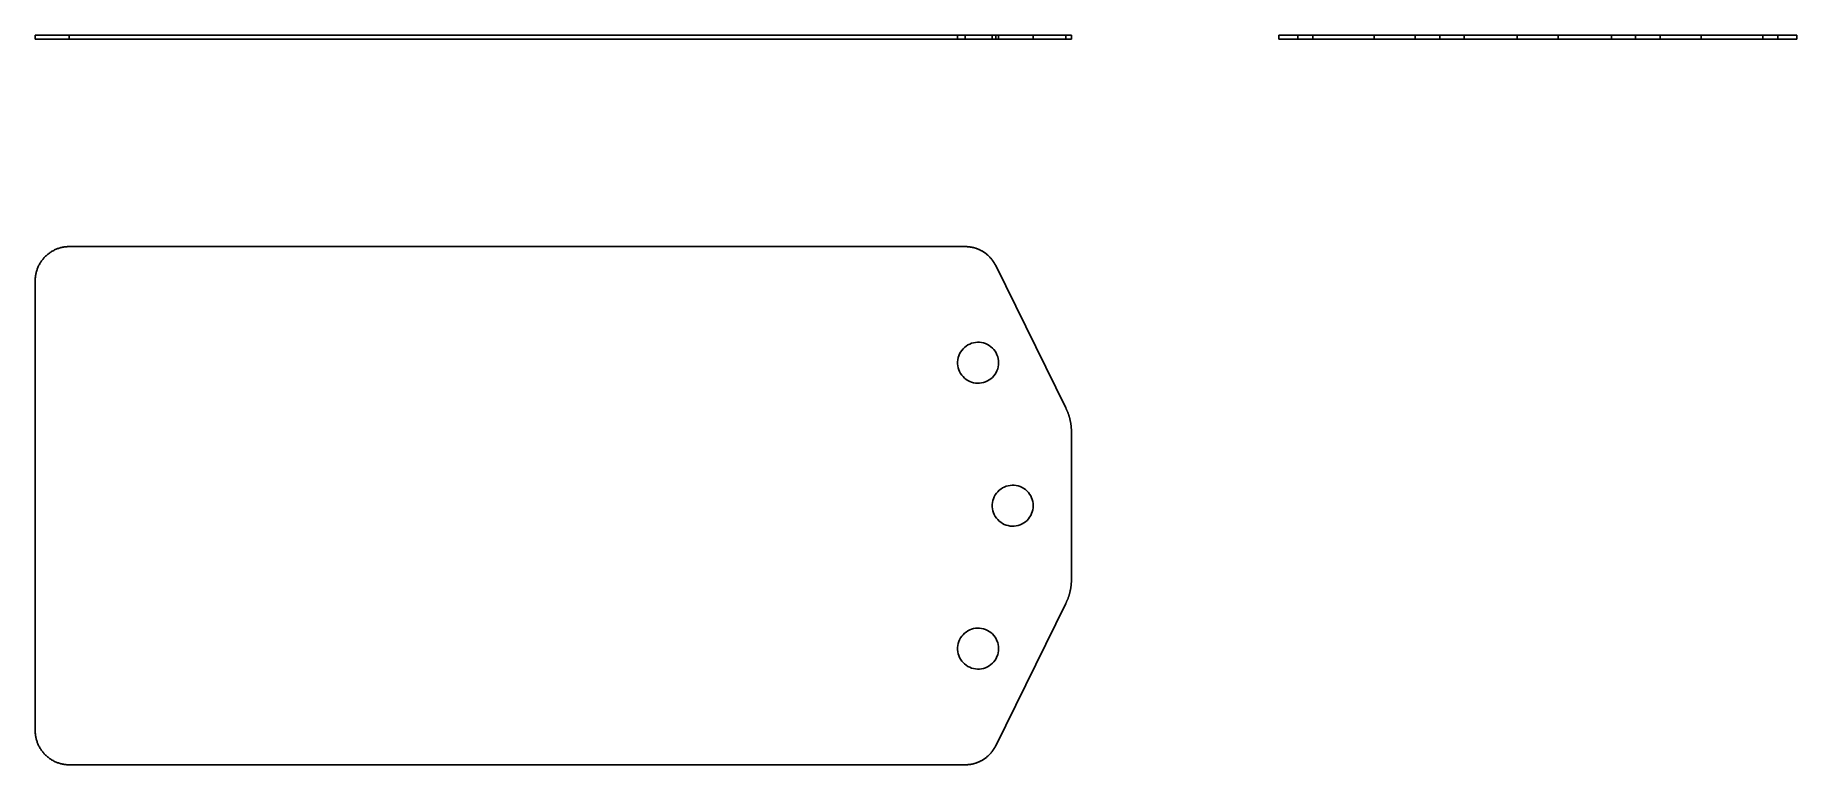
# Model space of a CAD drawing. Extents: x 0 to 2.51, y 0 to 1.04.
import ezdxf

# ---------------------------------------------------------------- set-up
doc = ezdxf.new("R2010")
doc.units = 0
doc.linetypes.add('HIDDEN', pattern=[0.073852, 0.049259, -0.024593])
for name, color, linetype in [('FRONT', 7, 'CONTINUOUS'), ('FRONT_HID', 7, 'HIDDEN'), ('LEFT', 7, 'CONTINUOUS'), ('LEFT_HID', 7, 'HIDDEN'), ('TOP', 7, 'CONTINUOUS')]:
    doc.layers.add(name, color=color, linetype=linetype)

msp = doc.modelspace()

# ---------------------------------------------------------------- linework, layer by layer
at = {"layer": 'FRONT'}
for p, q in [((0, 1.033924), (0, 1.039754)), ((0.048587, 1.039754), (0, 1.039754)), ((0.048587, 1.033924), (0, 1.033924)), ((1.325563, 1.039754), (0.048587, 1.039754)), ((0.048587, 1.033924), (0.048587, 1.039754)), ((1.325563, 1.033924), (0.048587, 1.033924)), ((1.36915, 1.039754), (1.325563, 1.039754)), ((1.325563, 1.033924), (1.325563, 1.039754)), ((1.36915, 1.033924), (1.325563, 1.033924)), ((1.469035, 1.039754), (1.36915, 1.039754)), ((1.36915, 1.033924), (1.36915, 1.039754)), ((1.469035, 1.033924), (1.36915, 1.033924)), ((1.477034, 1.039754), (1.469035, 1.039754)), ((1.469035, 1.033924), (1.469035, 1.039754)), ((1.477034, 1.033924), (1.469035, 1.033924)), ((1.477034, 1.033924), (1.477034, 1.039754)), ((1.477034, 1.033924), (1.477034, 1.039754))]:
    msp.add_line(p, q, dxfattribs=at)
at = {"layer": 'FRONT_HID', "linetype": 'HIDDEN'}
for p, q in [((1.373201, 1.039754), (1.3148, 1.039754)), ((1.3148, 1.039754), (1.373201, 1.039754)), ((1.373201, 1.039754), (1.3148, 1.039754)), ((1.3148, 1.039754), (1.373201, 1.039754)), ((1.3148, 1.039754), (1.3148, 1.033924)), ((1.3148, 1.039754), (1.3148, 1.033924)), ((1.373201, 1.033924), (1.3148, 1.033924)), ((1.3148, 1.033924), (1.373201, 1.033924)), ((1.373201, 1.033924), (1.3148, 1.033924)), ((1.3148, 1.033924), (1.373201, 1.033924)), ((1.422529, 1.039754), (1.364128, 1.039754)), ((1.364128, 1.039754), (1.422529, 1.039754)), ((1.364128, 1.039754), (1.364128, 1.033924)), ((1.422529, 1.033924), (1.364128, 1.033924)), ((1.364128, 1.033924), (1.422529, 1.033924)), ((1.373201, 1.033924), (1.373201, 1.039754)), ((1.373201, 1.033924), (1.373201, 1.039754)), ((1.422529, 1.033924), (1.422529, 1.039754))]:
    msp.add_line(p, q, dxfattribs=at)
at = {"layer": 'LEFT'}
for p, q in [((1.772441, 1.033924), (1.772441, 1.039754)), ((1.772441, 1.039754), (1.821027, 1.039754)), ((1.772441, 1.033924), (1.821027, 1.033924)), ((1.821027, 1.039754), (2.141699, 1.039754)), ((1.821027, 1.033924), (1.821027, 1.039754)), ((1.821027, 1.033924), (2.141699, 1.033924)), ((2.141699, 1.039754), (2.462371, 1.039754)), ((2.141699, 1.033924), (2.462371, 1.033924)), ((2.462371, 1.039754), (2.510958, 1.039754)), ((2.462371, 1.033924), (2.462371, 1.039754)), ((2.462371, 1.033924), (2.510958, 1.033924)), ((2.510958, 1.033924), (2.510958, 1.039754))]:
    msp.add_line(p, q, dxfattribs=at)
at = {"layer": 'LEFT_HID', "linetype": 'HIDDEN'}
for p, q in [((1.79956, 1.039754), (1.772441, 1.039754)), ((1.79956, 1.033924), (1.772441, 1.033924)), ((2.002371, 1.039754), (1.79956, 1.039754)), ((1.79956, 1.033924), (1.79956, 1.039754)), ((2.002371, 1.033924), (1.79956, 1.033924)), ((1.937949, 1.039754), (1.908748, 1.039754)), ((1.908748, 1.039754), (1.967149, 1.039754)), ((1.908748, 1.039754), (1.908748, 1.033924)), ((1.937949, 1.033924), (1.908748, 1.033924)), ((1.908748, 1.033924), (1.967149, 1.033924)), ((1.967149, 1.039754), (1.937949, 1.039754)), ((1.967149, 1.033924), (1.937949, 1.033924)), ((1.967149, 1.039754), (1.967149, 1.033924)), ((2.036718, 1.039754), (2.002371, 1.039754)), ((2.002371, 1.033924), (2.002371, 1.039754)), ((2.036718, 1.033924), (2.002371, 1.033924)), ((2.141699, 1.039754), (2.036718, 1.039754)), ((2.036718, 1.033924), (2.036718, 1.039754)), ((2.141699, 1.033924), (2.036718, 1.033924)), ((2.141699, 1.039754), (2.112498, 1.039754)), ((2.112498, 1.039754), (2.1709, 1.039754)), ((2.112498, 1.039754), (2.112498, 1.033924)), ((2.141699, 1.033924), (2.112498, 1.033924)), ((2.112498, 1.033924), (2.1709, 1.033924)), ((2.24668, 1.039754), (2.141699, 1.039754)), ((2.1709, 1.039754), (2.141699, 1.039754)), ((2.24668, 1.033924), (2.141699, 1.033924)), ((2.1709, 1.033924), (2.141699, 1.033924)), ((2.1709, 1.039754), (2.1709, 1.033924)), ((2.281027, 1.039754), (2.24668, 1.039754)), ((2.24668, 1.033924), (2.24668, 1.039754)), ((2.281027, 1.033924), (2.24668, 1.033924)), ((2.483838, 1.039754), (2.281027, 1.039754)), ((2.281027, 1.033924), (2.281027, 1.039754)), ((2.483838, 1.033924), (2.281027, 1.033924)), ((2.345449, 1.039754), (2.316249, 1.039754)), ((2.316249, 1.039754), (2.37465, 1.039754)), ((2.316249, 1.039754), (2.316249, 1.033924)), ((2.345449, 1.033924), (2.316249, 1.033924)), ((2.316249, 1.033924), (2.37465, 1.033924)), ((2.37465, 1.039754), (2.345449, 1.039754)), ((2.37465, 1.033924), (2.345449, 1.033924)), ((2.37465, 1.039754), (2.37465, 1.033924)), ((2.510958, 1.039754), (2.483838, 1.039754)), ((2.483838, 1.033924), (2.483838, 1.039754)), ((2.510958, 1.033924), (2.483838, 1.033924))]:
    msp.add_line(p, q, dxfattribs=at)
at = {"layer": 'TOP'}
for p, q in [((0.01925, 0.72866), (0.018293, 0.727917)), ((0.020224, 0.72938), (0.01925, 0.72866)), ((0.021217, 0.730074), (0.020224, 0.72938)), ((0.022226, 0.730744), (0.021217, 0.730074)), ((0.023252, 0.731389), (0.022226, 0.730744)), ((0.024293, 0.732008), (0.023252, 0.731389)), ((0.02535, 0.7326), (0.024293, 0.732008)), ((0.026421, 0.733166), (0.02535, 0.7326)), ((0.027506, 0.733705), (0.026421, 0.733166)), ((0.028604, 0.734217), (0.027506, 0.733705)), ((0.029714, 0.734702), (0.028604, 0.734217)), ((0.030836, 0.735158), (0.029714, 0.734702)), ((0.031969, 0.735587), (0.030836, 0.735158)), ((0.033112, 0.735987), (0.031969, 0.735587)), ((0.034265, 0.736358), (0.033112, 0.735987)), ((0.035427, 0.736701), (0.034265, 0.736358)), ((0.036598, 0.737014), (0.035427, 0.736701)), ((0.037775, 0.737299), (0.036598, 0.737014)), ((0.038959, 0.737554), (0.037775, 0.737299)), ((0.04015, 0.737779), (0.038959, 0.737554)), ((0.041345, 0.737974), (0.04015, 0.737779)), ((0.042545, 0.73814), (0.041345, 0.737974)), ((0.043749, 0.738275), (0.042545, 0.73814)), ((0.044956, 0.738381), (0.043749, 0.738275)), ((0.046165, 0.738457), (0.044956, 0.738381)), ((0.047375, 0.738502), (0.046165, 0.738457)), ((0.048587, 0.738517), (0.047375, 0.738502)), ((1.325563, 0.738517), (0.048587, 0.738517)), ((1.326421, 0.738509), (1.325563, 0.738517)), ((1.327279, 0.738487), (1.326421, 0.738509)), ((1.328137, 0.738449), (1.327279, 0.738487)), ((1.328994, 0.738396), (1.328137, 0.738449)), ((1.32985, 0.738327), (1.328994, 0.738396)), ((1.330704, 0.738244), (1.32985, 0.738327)), ((1.331557, 0.738146), (1.330704, 0.738244)), ((1.332408, 0.738032), (1.331557, 0.738146)), ((1.333257, 0.737904), (1.332408, 0.738032)), ((1.334103, 0.73776), (1.333257, 0.737904)), ((1.334947, 0.737602), (1.334103, 0.73776)), ((1.335788, 0.737429), (1.334947, 0.737602)), ((1.336625, 0.737241), (1.335788, 0.737429)), ((1.337459, 0.737038), (1.336625, 0.737241)), ((1.33829, 0.73682), (1.337459, 0.737038)), ((1.339116, 0.736588), (1.33829, 0.73682)), ((1.339939, 0.736341), (1.339116, 0.736588)), ((1.340756, 0.73608), (1.339939, 0.736341)), ((1.341569, 0.735805), (1.340756, 0.73608)), ((1.342377, 0.735515), (1.341569, 0.735805)), ((1.34318, 0.73521), (1.342377, 0.735515)), ((1.343977, 0.734892), (1.34318, 0.73521)), ((1.344769, 0.73456), (1.343977, 0.734892)), ((1.345554, 0.734213), (1.344769, 0.73456)), ((1.346334, 0.733853), (1.345554, 0.734213)), ((1.347107, 0.733479), (1.346334, 0.733853)), ((1.347873, 0.733092), (1.347107, 0.733479)), ((1.348632, 0.732691), (1.347873, 0.733092)), ((1.349384, 0.732277), (1.348632, 0.732691)), ((1.350128, 0.731849), (1.349384, 0.732277)), ((1.350865, 0.731409), (1.350128, 0.731849)), ((1.351594, 0.730955), (1.350865, 0.731409)), ((1.352315, 0.730489), (1.351594, 0.730955)), ((1.353027, 0.73001), (1.352315, 0.730489)), ((1.353731, 0.729518), (1.353027, 0.73001)), ((1.354426, 0.729014), (1.353731, 0.729518)), ((1.355112, 0.728498), (1.354426, 0.729014)), ((1.355789, 0.72797), (1.355112, 0.728498)), ((0.001816, 0.70309), (0.001502, 0.701919)), ((0.002159, 0.704251), (0.001816, 0.70309)), ((0.00253, 0.705404), (0.002159, 0.704251)), ((0.00293, 0.706548), (0.00253, 0.705404)), ((0.003359, 0.707681), (0.00293, 0.706548)), ((0.003815, 0.708803), (0.003359, 0.707681)), ((0.0043, 0.709913), (0.003815, 0.708803)), ((0.004812, 0.711011), (0.0043, 0.709913)), ((0.005351, 0.712096), (0.004812, 0.711011)), ((0.005917, 0.713167), (0.005351, 0.712096)), ((0.006509, 0.714224), (0.005917, 0.713167)), ((0.007128, 0.715265), (0.006509, 0.714224)), ((0.007773, 0.716291), (0.007128, 0.715265)), ((0.008442, 0.7173), (0.007773, 0.716291)), ((0.009137, 0.718292), (0.008442, 0.7173)), ((0.009857, 0.719267), (0.009137, 0.718292)), ((0.0106, 0.720224), (0.009857, 0.719267)), ((0.011367, 0.721161), (0.0106, 0.720224)), ((0.012157, 0.722079), (0.011367, 0.721161)), ((0.01297, 0.722978), (0.012157, 0.722079)), ((0.013805, 0.723855), (0.01297, 0.722978)), ((0.014662, 0.724712), (0.013805, 0.723855)), ((0.015539, 0.725547), (0.014662, 0.724712)), ((0.016438, 0.72636), (0.015539, 0.725547)), ((0.017356, 0.72715), (0.016438, 0.72636)), ((0.018293, 0.727917), (0.017356, 0.72715)), ((1.356456, 0.72743), (1.355789, 0.72797)), ((1.357114, 0.726879), (1.356456, 0.72743)), ((1.357762, 0.726315), (1.357114, 0.726879)), ((1.3584, 0.725741), (1.357762, 0.726315)), ((1.359027, 0.725155), (1.3584, 0.725741)), ((1.359644, 0.724558), (1.359027, 0.725155)), ((1.360251, 0.723951), (1.359644, 0.724558)), ((1.360847, 0.723333), (1.360251, 0.723951)), ((1.361431, 0.722704), (1.360847, 0.723333)), ((1.362005, 0.722065), (1.361431, 0.722704)), ((1.362567, 0.721416), (1.362005, 0.722065)), ((1.363117, 0.720757), (1.362567, 0.721416)), ((1.363656, 0.720089), (1.363117, 0.720757)), ((1.364183, 0.719411), (1.363656, 0.720089)), ((1.364698, 0.718724), (1.364183, 0.719411)), ((1.365201, 0.718028), (1.364698, 0.718724)), ((1.365691, 0.717324), (1.365201, 0.718028)), ((1.366168, 0.71661), (1.365691, 0.717324)), ((1.366634, 0.715889), (1.366168, 0.71661)), ((1.367086, 0.715159), (1.366634, 0.715889)), ((1.367525, 0.714422), (1.367086, 0.715159)), ((1.367951, 0.713676), (1.367525, 0.714422)), ((1.368364, 0.712924), (1.367951, 0.713676)), ((1.368764, 0.712164), (1.368364, 0.712924)), ((1.36915, 0.711397), (1.368764, 0.712164)), ((1.469035, 0.508587), (1.36915, 0.711397)), ((0.000015, 0.691142), (0, 0.68993)), ((0, 0.68993), (0, 0.369258)), ((0.00006, 0.692352), (0.000015, 0.691142)), ((0.000136, 0.693561), (0.00006, 0.692352)), ((0.000241, 0.694768), (0.000136, 0.693561)), ((0.000377, 0.695972), (0.000241, 0.694768)), ((0.000543, 0.697172), (0.000377, 0.695972)), ((0.000738, 0.698367), (0.000543, 0.697172)), ((0.000963, 0.699558), (0.000738, 0.698367)), ((0.001218, 0.700742), (0.000963, 0.699558)), ((0.001502, 0.701919), (0.001218, 0.700742)), ((1.315703, 0.580214), (1.315126, 0.577361)), ((1.316561, 0.582996), (1.315703, 0.580214)), ((1.317692, 0.585679), (1.316561, 0.582996)), ((1.319084, 0.588235), (1.317692, 0.585679)), ((1.320724, 0.59064), (1.319084, 0.588235)), ((1.322595, 0.59287), (1.320724, 0.59064)), ((1.324679, 0.594903), (1.322595, 0.59287)), ((1.326955, 0.596718), (1.324679, 0.594903)), ((1.3294, 0.598297), (1.326955, 0.596718)), ((1.33199, 0.599625), (1.3294, 0.598297)), ((1.3347, 0.600689), (1.33199, 0.599625)), ((1.337503, 0.601477), (1.3347, 0.600689)), ((1.340369, 0.601983), (1.337503, 0.601477)), ((1.343272, 0.6022), (1.340369, 0.601983)), ((1.346182, 0.602128), (1.343272, 0.6022)), ((1.349071, 0.601766), (1.346182, 0.602128)), ((1.351909, 0.601118), (1.349071, 0.601766)), ((1.354668, 0.600191), (1.351909, 0.601118)), ((1.357322, 0.598994), (1.354668, 0.600191)), ((1.359843, 0.597538), (1.357322, 0.598994)), ((1.362207, 0.595839), (1.359843, 0.597538)), ((1.364389, 0.593913), (1.362207, 0.595839)), ((1.366369, 0.591779), (1.364389, 0.593913)), ((1.368127, 0.589458), (1.366369, 0.591779)), ((1.369645, 0.586974), (1.368127, 0.589458)), ((1.370908, 0.584351), (1.369645, 0.586974)), ((1.371904, 0.581616), (1.370908, 0.584351)), ((1.372622, 0.578795), (1.371904, 0.581616)), ((1.373056, 0.575916), (1.372622, 0.578795)), ((1.315126, 0.577361), (1.314836, 0.574464)), ((1.314836, 0.574464), (1.314836, 0.571553)), ((1.314836, 0.571553), (1.315126, 0.568657)), ((1.315126, 0.568657), (1.315703, 0.565803)), ((1.315703, 0.565803), (1.316561, 0.563022)), ((1.316561, 0.563022), (1.317692, 0.560339)), ((1.317692, 0.560339), (1.319084, 0.557783)), ((1.319084, 0.557783), (1.320724, 0.555377)), ((1.320724, 0.555377), (1.322595, 0.553147)), ((1.322595, 0.553147), (1.324679, 0.551115)), ((1.364389, 0.552105), (1.366369, 0.554239)), ((1.366369, 0.554239), (1.368127, 0.55656)), ((1.368127, 0.55656), (1.369645, 0.559044)), ((1.369645, 0.559044), (1.370908, 0.561666)), ((1.370908, 0.561666), (1.371904, 0.564402)), ((1.371904, 0.564402), (1.372622, 0.567223)), ((1.372622, 0.567223), (1.373056, 0.570101)), ((1.373201, 0.573009), (1.373056, 0.575916)), ((1.373056, 0.570101), (1.373201, 0.573009)), ((1.324679, 0.551115), (1.326955, 0.5493)), ((1.326955, 0.5493), (1.3294, 0.54772)), ((1.3294, 0.54772), (1.33199, 0.546392)), ((1.33199, 0.546392), (1.3347, 0.545329)), ((1.3347, 0.545329), (1.337503, 0.54454)), ((1.337503, 0.54454), (1.340369, 0.544035)), ((1.340369, 0.544035), (1.343272, 0.543817)), ((1.343272, 0.543817), (1.346182, 0.54389)), ((1.346182, 0.54389), (1.349071, 0.544252)), ((1.349071, 0.544252), (1.351909, 0.5449)), ((1.351909, 0.5449), (1.354668, 0.545827)), ((1.354668, 0.545827), (1.357322, 0.547024)), ((1.357322, 0.547024), (1.359843, 0.54848)), ((1.359843, 0.54848), (1.362207, 0.550179)), ((1.362207, 0.550179), (1.364389, 0.552105)), ((1.469282, 0.508079), (1.469035, 0.508587)), ((1.469526, 0.50757), (1.469282, 0.508079)), ((1.469766, 0.507059), (1.469526, 0.50757)), ((1.470003, 0.506546), (1.469766, 0.507059)), ((1.470236, 0.506032), (1.470003, 0.506546)), ((1.470465, 0.505515), (1.470236, 0.506032)), ((1.47069, 0.504998), (1.470465, 0.505515)), ((1.470912, 0.504478), (1.47069, 0.504998)), ((1.47113, 0.503957), (1.470912, 0.504478)), ((1.471343, 0.503435), (1.47113, 0.503957)), ((1.471554, 0.50291), (1.471343, 0.503435)), ((1.47176, 0.502385), (1.471554, 0.50291)), ((1.471963, 0.501858), (1.47176, 0.502385)), ((1.472161, 0.501329), (1.471963, 0.501858)), ((1.472356, 0.500799), (1.472161, 0.501329)), ((1.472547, 0.500268), (1.472356, 0.500799)), ((1.472734, 0.499735), (1.472547, 0.500268)), ((1.472917, 0.499201), (1.472734, 0.499735)), ((1.473097, 0.498665), (1.472917, 0.499201)), ((1.473272, 0.498129), (1.473097, 0.498665)), ((1.473444, 0.497591), (1.473272, 0.498129)), ((1.473612, 0.497051), (1.473444, 0.497591)), ((1.473775, 0.496511), (1.473612, 0.497051)), ((1.473935, 0.495969), (1.473775, 0.496511)), ((1.474091, 0.495427), (1.473935, 0.495969)), ((1.474243, 0.494883), (1.474091, 0.495427)), ((1.474391, 0.494338), (1.474243, 0.494883)), ((1.474535, 0.493792), (1.474391, 0.494338)), ((1.474675, 0.493245), (1.474535, 0.493792)), ((1.474811, 0.492697), (1.474675, 0.493245)), ((1.474943, 0.492148), (1.474811, 0.492697)), ((1.475071, 0.491598), (1.474943, 0.492148)), ((1.475195, 0.491047), (1.475071, 0.491598)), ((1.475315, 0.490495), (1.475195, 0.491047)), ((1.475431, 0.489942), (1.475315, 0.490495)), ((1.475543, 0.489389), (1.475431, 0.489942)), ((1.475651, 0.488835), (1.475543, 0.489389)), ((1.475755, 0.48828), (1.475651, 0.488835)), ((1.475855, 0.487724), (1.475755, 0.48828)), ((1.475951, 0.487167), (1.475855, 0.487724)), ((1.476043, 0.48661), (1.475951, 0.487167)), ((1.476131, 0.486052), (1.476043, 0.48661)), ((1.476215, 0.485494), (1.476131, 0.486052)), ((1.476295, 0.484935), (1.476215, 0.485494)), ((1.47637, 0.484375), (1.476295, 0.484935)), ((1.476442, 0.483815), (1.47637, 0.484375)), ((1.476509, 0.483254), (1.476442, 0.483815)), ((1.476573, 0.482693), (1.476509, 0.483254)), ((1.476632, 0.482132), (1.476573, 0.482693)), ((1.476687, 0.48157), (1.476632, 0.482132)), ((1.476739, 0.481007), (1.476687, 0.48157)), ((1.476786, 0.480445), (1.476739, 0.481007)), ((1.476829, 0.479882), (1.476786, 0.480445)), ((1.476868, 0.479318), (1.476829, 0.479882)), ((1.476903, 0.478755), (1.476868, 0.479318)), ((1.476933, 0.478191), (1.476903, 0.478755)), ((1.47696, 0.477627), (1.476933, 0.478191)), ((1.476983, 0.477063), (1.47696, 0.477627)), ((1.477001, 0.476498), (1.476983, 0.477063)), ((1.477015, 0.475934), (1.477001, 0.476498)), ((1.477026, 0.475369), (1.477015, 0.475934)), ((1.477032, 0.474804), (1.477026, 0.475369)), ((1.477034, 0.47424), (1.477032, 0.474804)), ((1.477034, 0.369258), (1.477034, 0.47424)), ((1.365889, 0.379246), (1.365031, 0.376464)), ((1.36702, 0.381928), (1.365889, 0.379246)), ((1.368412, 0.384485), (1.36702, 0.381928)), ((1.370052, 0.38689), (1.368412, 0.384485)), ((1.371923, 0.38912), (1.370052, 0.38689)), ((1.374007, 0.391152), (1.371923, 0.38912)), ((1.376283, 0.392968), (1.374007, 0.391152)), ((1.378728, 0.394547), (1.376283, 0.392968)), ((1.381319, 0.395875), (1.378728, 0.394547)), ((1.384029, 0.396938), (1.381319, 0.395875)), ((1.386831, 0.397727), (1.384029, 0.396938)), ((1.389698, 0.398232), (1.386831, 0.397727)), ((1.392601, 0.39845), (1.389698, 0.398232)), ((1.395511, 0.398377), (1.392601, 0.39845)), ((1.398399, 0.398015), (1.395511, 0.398377)), ((1.401237, 0.397368), (1.398399, 0.398015)), ((1.403997, 0.396441), (1.401237, 0.397368)), ((1.40665, 0.395243), (1.403997, 0.396441)), ((1.409171, 0.393788), (1.40665, 0.395243)), ((1.411535, 0.392088), (1.409171, 0.393788)), ((1.413718, 0.390162), (1.411535, 0.392088)), ((1.415698, 0.388028), (1.413718, 0.390162)), ((1.417455, 0.385708), (1.415698, 0.388028)), ((1.418973, 0.383224), (1.417455, 0.385708)), ((1.420236, 0.380601), (1.418973, 0.383224)), ((1.421232, 0.377865), (1.420236, 0.380601)), ((1.42195, 0.375044), (1.421232, 0.377865)), ((0, 0.369258), (0, 0.048587)), ((1.364454, 0.373611), (1.364164, 0.370714)), ((1.364164, 0.370714), (1.364164, 0.367803)), ((1.364164, 0.367803), (1.364454, 0.364906)), ((1.365031, 0.376464), (1.364454, 0.373611)), ((1.364454, 0.364906), (1.365031, 0.362053)), ((1.365031, 0.362053), (1.365889, 0.359271)), ((1.365889, 0.359271), (1.36702, 0.356589)), ((1.36702, 0.356589), (1.368412, 0.354032)), ((1.368412, 0.354032), (1.370052, 0.351627)), ((1.370052, 0.351627), (1.371923, 0.349397)), ((1.415698, 0.350489), (1.417455, 0.352809)), ((1.417455, 0.352809), (1.418973, 0.355293)), ((1.418973, 0.355293), (1.420236, 0.357916)), ((1.420236, 0.357916), (1.421232, 0.360651)), ((1.421232, 0.360651), (1.42195, 0.363472)), ((1.422384, 0.372166), (1.42195, 0.375044)), ((1.42195, 0.363472), (1.422384, 0.366351)), ((1.422529, 0.369258), (1.422384, 0.372166)), ((1.422384, 0.366351), (1.422529, 0.369258)), ((1.477034, 0.264277), (1.477034, 0.369258)), ((1.371923, 0.349397), (1.374007, 0.347364)), ((1.374007, 0.347364), (1.376283, 0.345549)), ((1.376283, 0.345549), (1.378728, 0.34397)), ((1.378728, 0.34397), (1.381319, 0.342642)), ((1.381319, 0.342642), (1.384029, 0.341578)), ((1.384029, 0.341578), (1.386831, 0.34079)), ((1.386831, 0.34079), (1.389698, 0.340285)), ((1.389698, 0.340285), (1.392601, 0.340067)), ((1.392601, 0.340067), (1.395511, 0.34014)), ((1.395511, 0.34014), (1.398399, 0.340502)), ((1.398399, 0.340502), (1.401237, 0.341149)), ((1.401237, 0.341149), (1.403997, 0.342076)), ((1.403997, 0.342076), (1.40665, 0.343274)), ((1.40665, 0.343274), (1.409171, 0.344729)), ((1.409171, 0.344729), (1.411535, 0.346429)), ((1.411535, 0.346429), (1.413718, 0.348355)), ((1.413718, 0.348355), (1.415698, 0.350489)), ((1.475855, 0.250793), (1.475951, 0.25135)), ((1.475951, 0.25135), (1.476043, 0.251907)), ((1.476043, 0.251907), (1.476131, 0.252465)), ((1.476131, 0.252465), (1.476215, 0.253023)), ((1.476215, 0.253023), (1.476295, 0.253582)), ((1.476295, 0.253582), (1.47637, 0.254142)), ((1.47637, 0.254142), (1.476442, 0.254702)), ((1.476442, 0.254702), (1.476509, 0.255262)), ((1.476509, 0.255262), (1.476573, 0.255824)), ((1.476573, 0.255824), (1.476632, 0.256385)), ((1.476632, 0.256385), (1.476687, 0.256947)), ((1.476687, 0.256947), (1.476739, 0.257509)), ((1.476739, 0.257509), (1.476786, 0.258072)), ((1.476786, 0.258072), (1.476829, 0.258635)), ((1.476829, 0.258635), (1.476868, 0.259199)), ((1.476868, 0.259199), (1.476903, 0.259762)), ((1.476903, 0.259762), (1.476933, 0.260326)), ((1.476933, 0.260326), (1.47696, 0.26089)), ((1.47696, 0.26089), (1.476983, 0.261454)), ((1.476983, 0.261454), (1.477001, 0.262019)), ((1.477001, 0.262019), (1.477015, 0.262583)), ((1.477015, 0.262583), (1.477026, 0.263148)), ((1.477026, 0.263148), (1.477032, 0.263713)), ((1.477032, 0.263713), (1.477034, 0.264277)), ((1.36915, 0.02712), (1.469035, 0.22993)), ((1.469035, 0.22993), (1.469282, 0.230438)), ((1.469282, 0.230438), (1.469526, 0.230947)), ((1.469526, 0.230947), (1.469766, 0.231458)), ((1.469766, 0.231458), (1.470003, 0.231971)), ((1.470003, 0.231971), (1.470236, 0.232485)), ((1.470236, 0.232485), (1.470465, 0.233002)), ((1.470465, 0.233002), (1.47069, 0.233519)), ((1.47069, 0.233519), (1.470912, 0.234039)), ((1.470912, 0.234039), (1.47113, 0.23456)), ((1.47113, 0.23456), (1.471343, 0.235082)), ((1.471343, 0.235082), (1.471554, 0.235607)), ((1.471554, 0.235607), (1.47176, 0.236132)), ((1.47176, 0.236132), (1.471963, 0.236659)), ((1.471963, 0.236659), (1.472161, 0.237188)), ((1.472161, 0.237188), (1.472356, 0.237718)), ((1.472356, 0.237718), (1.472547, 0.238249)), ((1.472547, 0.238249), (1.472734, 0.238782)), ((1.472734, 0.238782), (1.472917, 0.239316)), ((1.472917, 0.239316), (1.473097, 0.239852)), ((1.473097, 0.239852), (1.473272, 0.240388)), ((1.473272, 0.240388), (1.473444, 0.240926)), ((1.473444, 0.240926), (1.473612, 0.241466)), ((1.473612, 0.241466), (1.473775, 0.242006)), ((1.473775, 0.242006), (1.473935, 0.242548)), ((1.473935, 0.242548), (1.474091, 0.24309)), ((1.474091, 0.24309), (1.474243, 0.243634)), ((1.474243, 0.243634), (1.474391, 0.244179)), ((1.474391, 0.244179), (1.474535, 0.244725)), ((1.474535, 0.244725), (1.474675, 0.245272)), ((1.474675, 0.245272), (1.474811, 0.24582)), ((1.474811, 0.24582), (1.474943, 0.246369)), ((1.474943, 0.246369), (1.475071, 0.246919)), ((1.475071, 0.246919), (1.475195, 0.24747)), ((1.475195, 0.24747), (1.475315, 0.248022)), ((1.475315, 0.248022), (1.475431, 0.248575)), ((1.475431, 0.248575), (1.475543, 0.249128)), ((1.475543, 0.249128), (1.475652, 0.249682)), ((1.475652, 0.249682), (1.475756, 0.250237)), ((1.475756, 0.250237), (1.475855, 0.250793)), ((1.317692, 0.178178), (1.316561, 0.175495)), ((1.319084, 0.180734), (1.317692, 0.178178)), ((1.320724, 0.18314), (1.319084, 0.180734)), ((1.322595, 0.18537), (1.320724, 0.18314)), ((1.324679, 0.187402), (1.322595, 0.18537)), ((1.326955, 0.189217), (1.324679, 0.187402)), ((1.3294, 0.190797), (1.326955, 0.189217)), ((1.33199, 0.192125), (1.3294, 0.190797)), ((1.3347, 0.193188), (1.33199, 0.192125)), ((1.337503, 0.193977), (1.3347, 0.193188)), ((1.340369, 0.194482), (1.337503, 0.193977)), ((1.343272, 0.1947), (1.340369, 0.194482)), ((1.346182, 0.194627), (1.343272, 0.1947)), ((1.349071, 0.194265), (1.346182, 0.194627)), ((1.351909, 0.193617), (1.349071, 0.194265)), ((1.354668, 0.19269), (1.351909, 0.193617)), ((1.357322, 0.191493), (1.354668, 0.19269)), ((1.359843, 0.190037), (1.357322, 0.191493)), ((1.362207, 0.188338), (1.359843, 0.190037)), ((1.364389, 0.186412), (1.362207, 0.188338)), ((1.366369, 0.184278), (1.364389, 0.186412)), ((1.368127, 0.181957), (1.366369, 0.184278)), ((1.369645, 0.179473), (1.368127, 0.181957)), ((1.370908, 0.176851), (1.369645, 0.179473)), ((1.371904, 0.174115), (1.370908, 0.176851)), ((1.315126, 0.16986), (1.314836, 0.166964)), ((1.314836, 0.166964), (1.314836, 0.164053)), ((1.314836, 0.164053), (1.315126, 0.161156)), ((1.315703, 0.172714), (1.315126, 0.16986)), ((1.315126, 0.161156), (1.315703, 0.158303)), ((1.316561, 0.175495), (1.315703, 0.172714)), ((1.315703, 0.158303), (1.316561, 0.155521)), ((1.316561, 0.155521), (1.317692, 0.152838)), ((1.317692, 0.152838), (1.319084, 0.150282)), ((1.368127, 0.149059), (1.369645, 0.151543)), ((1.369645, 0.151543), (1.370908, 0.154166)), ((1.370908, 0.154166), (1.371904, 0.156901)), ((1.372622, 0.171294), (1.371904, 0.174115)), ((1.371904, 0.156901), (1.372622, 0.159722)), ((1.373056, 0.168416), (1.372622, 0.171294)), ((1.372622, 0.159722), (1.373056, 0.162601)), ((1.373201, 0.165508), (1.373056, 0.168416)), ((1.373056, 0.162601), (1.373201, 0.165508)), ((1.319084, 0.150282), (1.320724, 0.147877)), ((1.320724, 0.147877), (1.322595, 0.145647)), ((1.322595, 0.145647), (1.324679, 0.143614)), ((1.324679, 0.143614), (1.326955, 0.141799)), ((1.326955, 0.141799), (1.3294, 0.14022)), ((1.3294, 0.14022), (1.33199, 0.138892)), ((1.33199, 0.138892), (1.3347, 0.137828)), ((1.3347, 0.137828), (1.337503, 0.13704)), ((1.337503, 0.13704), (1.340369, 0.136534)), ((1.340369, 0.136534), (1.343272, 0.136317)), ((1.343272, 0.136317), (1.346182, 0.136389)), ((1.346182, 0.136389), (1.349071, 0.136751)), ((1.349071, 0.136751), (1.351909, 0.137399)), ((1.351909, 0.137399), (1.354668, 0.138326)), ((1.354668, 0.138326), (1.357322, 0.139523)), ((1.357322, 0.139523), (1.359843, 0.140979)), ((1.359843, 0.140979), (1.362207, 0.142678)), ((1.362207, 0.142678), (1.364389, 0.144604)), ((1.364389, 0.144604), (1.366369, 0.146738)), ((1.366369, 0.146738), (1.368127, 0.149059)), ((0, 0.048587), (0.000015, 0.047375)), ((0.000015, 0.047375), (0.00006, 0.046165)), ((0.00006, 0.046165), (0.000136, 0.044956)), ((0.000136, 0.044956), (0.000241, 0.043749)), ((0.000241, 0.043749), (0.000377, 0.042545)), ((0.000377, 0.042545), (0.000543, 0.041345)), ((0.000543, 0.041345), (0.000738, 0.04015)), ((0.000738, 0.04015), (0.000963, 0.038959)), ((0.000963, 0.038959), (0.001218, 0.037775)), ((0.001218, 0.037775), (0.001502, 0.036598)), ((0.001502, 0.036598), (0.001816, 0.035427)), ((0.001816, 0.035427), (0.002159, 0.034265)), ((0.002159, 0.034265), (0.00253, 0.033112)), ((0.00253, 0.033112), (0.00293, 0.031969)), ((0.00293, 0.031969), (0.003359, 0.030836)), ((0.003359, 0.030836), (0.003815, 0.029714)), ((0.003815, 0.029714), (0.0043, 0.028604)), ((0.0043, 0.028604), (0.004812, 0.027506)), ((0.004812, 0.027506), (0.005351, 0.026421)), ((0.005351, 0.026421), (0.005917, 0.02535)), ((0.005917, 0.02535), (0.006509, 0.024293)), ((1.367951, 0.024841), (1.368364, 0.025593)), ((1.368364, 0.025593), (1.368764, 0.026353)), ((1.368764, 0.026353), (1.36915, 0.02712)), ((0.006509, 0.024293), (0.007128, 0.023252)), ((0.007128, 0.023252), (0.007773, 0.022226)), ((0.007773, 0.022226), (0.008442, 0.021217)), ((0.008442, 0.021217), (0.009137, 0.020224)), ((0.009137, 0.020224), (0.009857, 0.01925)), ((0.009857, 0.01925), (0.0106, 0.018293)), ((0.0106, 0.018293), (0.011367, 0.017356)), ((0.011367, 0.017356), (0.012157, 0.016438)), ((0.012157, 0.016438), (0.01297, 0.015539)), ((0.01297, 0.015539), (0.013805, 0.014662)), ((0.013805, 0.014662), (0.014662, 0.013805)), ((0.014662, 0.013805), (0.015539, 0.01297)), ((0.015539, 0.01297), (0.016438, 0.012157)), ((0.016438, 0.012157), (0.017356, 0.011367)), ((0.017356, 0.011367), (0.018293, 0.0106)), ((0.018293, 0.0106), (0.01925, 0.009857)), ((0.01925, 0.009857), (0.020224, 0.009137)), ((0.020224, 0.009137), (0.021217, 0.008442)), ((0.021217, 0.008442), (0.022226, 0.007773)), ((0.022226, 0.007773), (0.023252, 0.007128)), ((0.023252, 0.007128), (0.024293, 0.006509)), ((0.024293, 0.006509), (0.02535, 0.005917)), ((0.02535, 0.005917), (0.026421, 0.005351)), ((0.026421, 0.005351), (0.027506, 0.004812)), ((0.027506, 0.004812), (0.028604, 0.0043)), ((0.028604, 0.0043), (0.029714, 0.003815)), ((0.029714, 0.003815), (0.030836, 0.003359)), ((0.030836, 0.003359), (0.031969, 0.00293)), ((0.031969, 0.00293), (0.033112, 0.00253)), ((0.033112, 0.00253), (0.034265, 0.002159)), ((0.034265, 0.002159), (0.035427, 0.001816)), ((0.035427, 0.001816), (0.036598, 0.001502)), ((0.036598, 0.001502), (0.037775, 0.001218)), ((0.037775, 0.001218), (0.038959, 0.000963)), ((0.038959, 0.000963), (0.04015, 0.000738)), ((0.04015, 0.000738), (0.041345, 0.000543)), ((0.041345, 0.000543), (0.042545, 0.000377)), ((0.042545, 0.000377), (0.043749, 0.000241)), ((0.043749, 0.000241), (0.044956, 0.000136)), ((0.044956, 0.000136), (0.046165, 0.00006)), ((0.046165, 0.00006), (0.047375, 0.000015)), ((0.047375, 0.000015), (0.048587, 0)), ((0.048587, 0), (1.325563, 0)), ((1.325563, 0), (1.326421, 0.000008)), ((1.326421, 0.000008), (1.327279, 0.00003)), ((1.327279, 0.00003), (1.328137, 0.000068)), ((1.328137, 0.000068), (1.328994, 0.000121)), ((1.328994, 0.000121), (1.32985, 0.000189)), ((1.32985, 0.000189), (1.330704, 0.000273)), ((1.330704, 0.000273), (1.331557, 0.000371)), ((1.331557, 0.000371), (1.332408, 0.000485)), ((1.332408, 0.000485), (1.333257, 0.000613)), ((1.333257, 0.000613), (1.334103, 0.000756)), ((1.334103, 0.000756), (1.334947, 0.000915)), ((1.334947, 0.000915), (1.335788, 0.001088)), ((1.335788, 0.001088), (1.336625, 0.001276)), ((1.336625, 0.001276), (1.337459, 0.001479)), ((1.337459, 0.001479), (1.33829, 0.001697)), ((1.33829, 0.001697), (1.339116, 0.001929)), ((1.339116, 0.001929), (1.339939, 0.002175)), ((1.339939, 0.002175), (1.340756, 0.002437)), ((1.340756, 0.002437), (1.341569, 0.002712)), ((1.341569, 0.002712), (1.342377, 0.003002)), ((1.342377, 0.003002), (1.34318, 0.003307)), ((1.34318, 0.003307), (1.343977, 0.003625)), ((1.343977, 0.003625), (1.344769, 0.003957)), ((1.344769, 0.003957), (1.345555, 0.004304)), ((1.345555, 0.004304), (1.346334, 0.004664)), ((1.346334, 0.004664), (1.347107, 0.005038)), ((1.347107, 0.005038), (1.347873, 0.005425)), ((1.347873, 0.005425), (1.348632, 0.005826)), ((1.348632, 0.005826), (1.349384, 0.00624)), ((1.349384, 0.00624), (1.350128, 0.006668)), ((1.350128, 0.006668), (1.350865, 0.007108)), ((1.350865, 0.007108), (1.351594, 0.007562)), ((1.351594, 0.007562), (1.352315, 0.008028)), ((1.352315, 0.008028), (1.353027, 0.008507)), ((1.353027, 0.008507), (1.353731, 0.008999)), ((1.353731, 0.008999), (1.354426, 0.009502)), ((1.354426, 0.009502), (1.355112, 0.010019)), ((1.355112, 0.010019), (1.355789, 0.010547)), ((1.355789, 0.010547), (1.356456, 0.011087)), ((1.356456, 0.011087), (1.357114, 0.011638)), ((1.357114, 0.011638), (1.357762, 0.012202)), ((1.357762, 0.012202), (1.3584, 0.012776)), ((1.3584, 0.012776), (1.359027, 0.013362)), ((1.359027, 0.013362), (1.359644, 0.013959)), ((1.359644, 0.013959), (1.360251, 0.014566)), ((1.360251, 0.014566), (1.360847, 0.015184)), ((1.360847, 0.015184), (1.361431, 0.015813)), ((1.361431, 0.015813), (1.362005, 0.016452)), ((1.362005, 0.016452), (1.362567, 0.017101)), ((1.362567, 0.017101), (1.363117, 0.01776)), ((1.363117, 0.01776), (1.363656, 0.018428)), ((1.363656, 0.018428), (1.364183, 0.019106)), ((1.364183, 0.019106), (1.364698, 0.019793)), ((1.364698, 0.019793), (1.365201, 0.020489)), ((1.365201, 0.020489), (1.365691, 0.021193)), ((1.365691, 0.021193), (1.366169, 0.021907)), ((1.366169, 0.021907), (1.366634, 0.022628)), ((1.366634, 0.022628), (1.367086, 0.023358)), ((1.367086, 0.023358), (1.367525, 0.024095)), ((1.367525, 0.024095), (1.367951, 0.024841))]:
    msp.add_line(p, q, dxfattribs=at)

doc.saveas('drawing.dxf')
